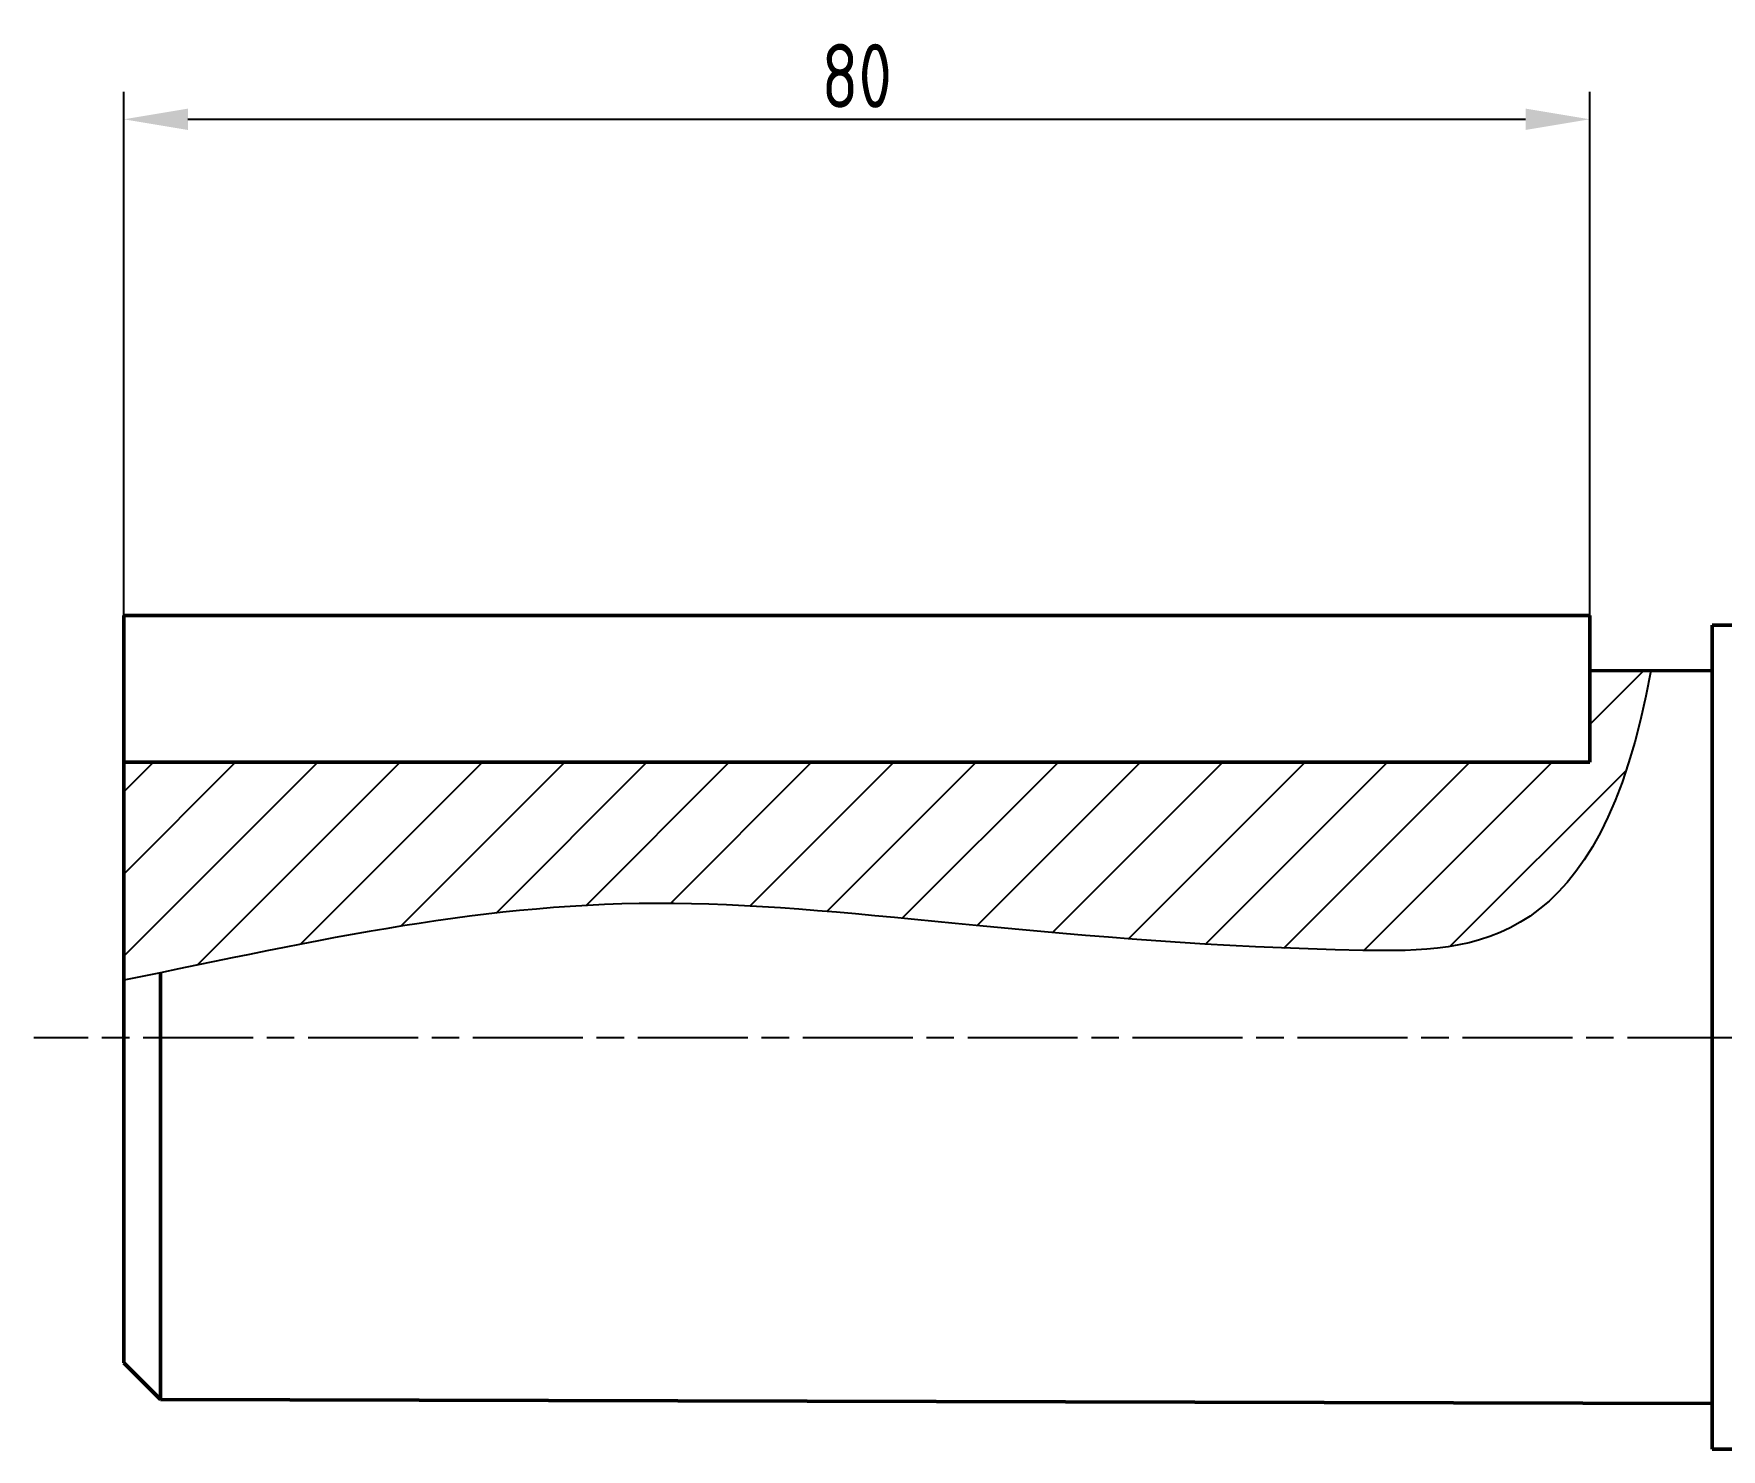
# Model space of a CAD drawing. Header units: millimetres. Extents: x -11122 to -2883, y -3177 to -1688.
# Drawn here: x -3386.6 to -3294.5, y -2576.8 to -2499.5 of the extents above; entities that cross this region are included whole.
import ezdxf

# ---------------------------------------------------------------- set-up
doc = ezdxf.new("R2010")
doc.units = ezdxf.units.MM
doc.header["$LTSCALE"] = 0.5
doc.linetypes.add('AM_ISO08W050', pattern=[18, 12, -1.5, 3, -1.5])
for name, color, linetype, lineweight in [('AM_0', 7, 'Continuous', 50), ('AM_4', 3, 'Continuous', 25), ('AM_5', 3, 'Continuous', 25), ('AM_7', 4, 'AM_ISO08W050', 25)]:
    doc.layers.add(name, color=color, linetype=linetype, lineweight=lineweight)
doc.styles.add('TCVN', font='tcvn+7284-2003i.ttf', dxfattribs={"width": 0.8, "height": 3.5})
doc.dimstyles.new('MyTemplate$0', dxfattribs={"dimtxt": 3.5, "dimasz": 3.5, "dimexe": 1.5, "dimexo": 0, "dimtad": 1, "dimtoh": 1, "dimdec": 0, "dimzin": 0, "dimtxsty": 'TCVN', "dimcen": 0, "dimclrd": 3, "dimclre": 3, "dimclrt": 1, "dimadec": 0, "dimazin": 0, "dimtfac": 1, "dimtdec": 0, "dimtofl": 0, "dimtmove": 0, "dimatfit": 3, "dimfxl": 1, "dimtfill": 1, "dimtolj": 1, "dimtzin": 0, "dimarcsym": 0})

# ---------------------------------------------------------------- blocks, each defined once
blk = doc.blocks.new('*D243')
at = {"layer": 'AM_5', "color": 3, "lineweight": -2, "transparency": 16777216}
for p, q in [((-3381.677713570732, -2531.230561609244), (-3381.677713570732, -2502.66257544521)), ((-3301.677706644488, -2531.310537609197), (-3301.677706644488, -2502.66257544521)), ((-3378.177713570732, -2504.16257544521), (-3305.177706644488, -2504.16257544521))]:
    blk.add_line(p, q, dxfattribs=at)
at = {"layer": 'AM_5', "color": 3, "transparency": 16777216}
for points in [[(-3378.177713570732, -2503.579242111876), (-3378.177713570732, -2504.745908778543), (-3381.677713570732, -2504.16257544521)], [(-3305.177706644488, -2503.579242111876), (-3305.177706644488, -2504.745908778543), (-3301.677706644488, -2504.16257544521)]]:
    blk.add_solid(points, dxfattribs=at)
at = {"layer": 'AM_5', "color": 1, "transparency": 16777216, "insert": (-3341.67771010761, -2501.78757544521), "char_height": 3.5, "attachment_point": 5, "style": 'TCVN', "bg_fill": 3, "box_fill_scale": 1.1, "bg_fill_color": 256, "bg_fill_true_color": 13158600, "bg_fill_transparency": 0}
blk.add_mtext('\\A1;80', dxfattribs=at)

msp = doc.modelspace()

# ---------------------------------------------------------------- hatches: boundary and pattern name
at = {"layer": 'AM_4'}
h = msp.add_hatch(dxfattribs=at)
h.set_pattern_fill('ANSI31', color=256)
h.set_pattern_definition([(45, (4271.79114824043, 16.28807996649357), (-2.245064030267288, 2.245064030267288), [])])
edge = h.paths.add_edge_path()
edge.add_spline(control_points=[(-3379.677713570731, -2550.764202732589), (-3369.741761217634, -2548.70515453342), (-3352.523104546906, -2545.004069461975), (-3325.953567266681, -2550.048886080255), (-3301.096189456876, -2549.512204028096), (-3298.337706644488, -2534.274978332152)], knot_values=[0, 0, 0, 0, 26.50300448399887, 54.05389084965449, 64.49464738507524, 64.49464738507524, 64.49464738507524, 64.49464738507524], degree=3, periodic=0)
edge.add_line((-3298.337706644488, -2534.274978332152), (-3301.677706644488, -2534.266188180052))
edge.add_line((-3301.677706644488, -2534.266188180052), (-3301.677706644488, -2539.310537609197))
edge.add_line((-3301.677706644488, -2539.310537609197), (-3381.67771357073, -2539.310537609197))
edge.add_line((-3381.67771357073, -2539.310537609197), (-3381.67771357073, -2551.17715436487))
edge.add_spline(control_points=[(-3381.677706644489, -2551.177152937908), (-3381.003927495872, -2551.038749624078), (-3380.337527425958, -2550.900937338604), (-3379.677713570731, -2550.764202732589)], knot_values=[64.49464738507524, 64.49464738507524, 64.49464738507524, 64.49464738507524, 66.25462458124713, 66.25462458124713, 66.25462458124713, 66.25462458124713], degree=3, periodic=0)

# ---------------------------------------------------------------- linework, layer by layer
at = {"layer": 'AM_0'}
for p, q in [((-3381.677713570731, -2572.055784121847), (-3381.677713570732, -2531.266188180052)), ((-3301.677706644488, -2531.266188180052), (-3381.677713570731, -2531.266188180052)), ((-3301.677706644488, -2539.266188180052), (-3301.677706644488, -2531.266188180052)), ((-3301.677706644488, -2539.266188180052), (-3301.677706644488, -2531.310537609197)), ((-3294.997706644488, -2531.783768484252), (-3284.997706644491, -2531.783768484254)), ((-3294.997706644488, -2576.783907009549), (-3294.997706644489, -2531.783768484252)), ((-3294.997706644488, -2534.283768484253), (-3301.677706644488, -2534.266188180052)), ((-3301.677706644488, -2534.266188180052), (-3301.677706644488, -2539.266188180052)), ((-3301.677706644488, -2539.266188180052), (-3381.67771357073, -2539.266188180052)), ((-3379.677713570731, -2574.061047685978), (-3379.67771357073, -2550.764201279021)), ((-3381.677713570731, -2572.055784121847), (-3379.677720496971, -2574.06104766775)), ((-3294.997706644487, -2574.283907009549), (-3379.677713570731, -2574.061047685978)), ((-3294.997706644488, -2576.783907009549), (-3294.997706644487, -2574.283907009549)), ((-3294.997706644487, -2574.283907009549), (-3294.997706644487, -2574.283907009549)), ((-3294.997706644488, -2576.783907009549), (-3284.997706644492, -2576.783907009549))]:
    msp.add_line(p, q, dxfattribs=at)
at = {"layer": 'AM_4'}
msp.add_open_spline([(-3298.337706644488, -2534.274978332152), (-3301.096189456876, -2549.512204028096), (-3325.953567266681, -2550.048886080255), (-3353.248153548986, -2544.866402809516), (-3370.857675694502, -2548.954572820537), (-3381.677706644489, -2551.177152937908)], degree=3, knots=[0, 0, 0, 0, 10.44075653542075, 37.99164290107637, 66.25462458124713, 66.25462458124713, 66.25462458124713, 66.25462458124713], dxfattribs=at)
at = {"layer": 'AM_7'}
msp.add_line((-3023.622703571143, -2554.310155567562), (-3386.593530269522, -2554.310155567562), dxfattribs=at)

# ---------------------------------------------------------------- next in the draw order: dimensions: what is measured, and where the dimension line sits
at = {"layer": 'AM_5'}
dim = msp.add_linear_dim(base=(-3301.677706644488, -2504.16257544521), p1=(-3381.677713570732, -2531.230561609244), p2=(-3301.677706644488, -2531.310537609197), dimstyle='MyTemplate$0', override={"dimpost": '', "dimtxsty": 'TCVN'}, dxfattribs=at)
dim.commit()
dim.dimension.update_dxf_attribs({"geometry": '*D243', "text_midpoint": (-3341.67771010761, -2501.78757544521)})

doc.saveas('drawing.dxf')
